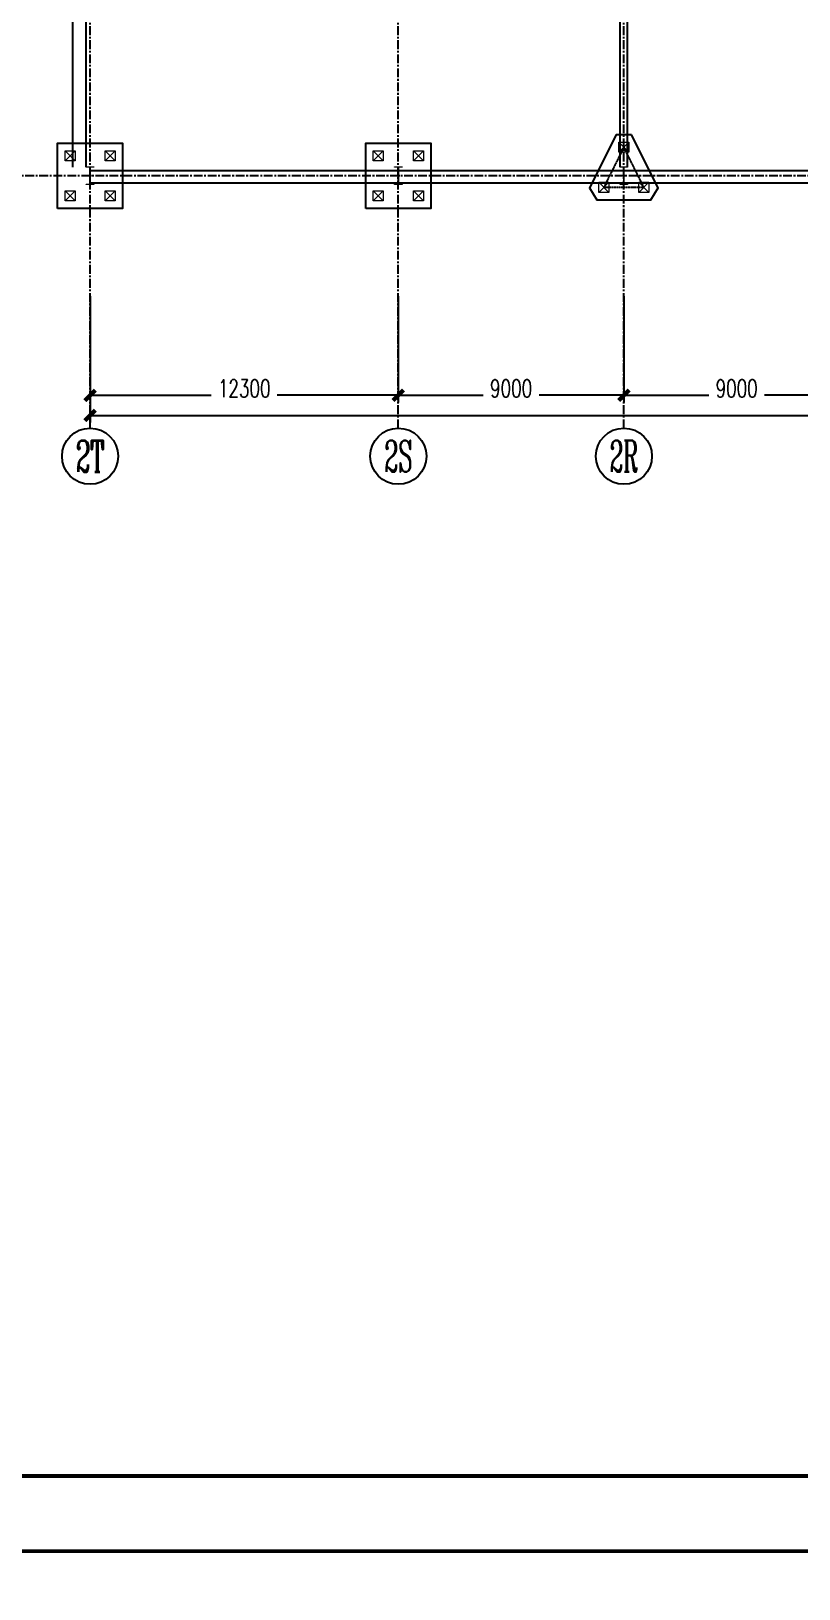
# Model space of a CAD drawing. Extents: x 782294 to 1727252, y -631030 to 17645.
# Drawn here: x 1015903 to 1046538, y -454255 to -392118 of the extents above; entities that cross this region are included whole.
import ezdxf
from ezdxf.enums import TextEntityAlignment as Align

# ---------------------------------------------------------------- set-up
doc = ezdxf.new("R2010")
doc.units = 0
doc.linetypes.add('CENTER', pattern=[2, 1.25, -0.25, 0.25, -0.25])
doc.layers.get('Defpoints').update_dxf_attribs({"color": 210})
for name, color, linetype in [('!ZN3-铝板幕墙-3', 3, 'Continuous'), ('0-cxFrame', 155, 'Continuous'), ('3符号', 3, 'Continuous'), ('DIM', 173, 'Continuous'), ('DOTE', 1, 'CENTER'), ('S-BKL', 4, 'Continuous'), ('S-DOTE1', 140, 'CENTER'), ('S-HATCH1-W', 252, 'Continuous')]:
    doc.layers.add(name, color=color, linetype=linetype)
for name, color, linetype, lineweight in [('0-cxText', 131, 'Continuous', 25), ('S-col', 2, 'Continuous', 0), ('S-zhuang', 1, 'Continuous', 0)]:
    doc.layers.add(name, color=color, linetype=linetype, lineweight=lineweight)
doc.styles.add('_TCH_AXIS', font='COMPLEX', dxfattribs={"bigfont": 'GBCBIG'})
doc.styles.add('cx_tuming', font='simhei.ttf')
doc.styles.add('cx_tuqian1', font='')
doc.styles.add('DHTEXT-1', font='romans.shx', dxfattribs={"width": 0.7, "bigfont": 'chinese.shx'})
doc.styles.add('黑体', font='simhei.ttf', dxfattribs={"height": 12})
doc.styles.get('cx_tuqian1').set_extended_font_data('SimSun')
doc.dimstyles.new('ZN280', dxfattribs={"dimscale": 280, "dimtxt": 2.5, "dimasz": 1.5, "dimexe": 1, "dimexo": 2, "dimgap": 0.9, "dimtad": 1, "dimdec": 0, "dimdsep": 46, "dimtxsty": 'DHTEXT-1', "dimblk": 'ARCHTICK', "dimcen": 2.5, "dimclrd": 173, "dimclre": 173, "dimclrt": 7, "dimazin": 2, "dimtfac": 1, "dimtdec": 0, "dimtix": 1, "dimtmove": 2, "dimatfit": 3, "dimfxl": 0, "dimarcsym": 0})

# ---------------------------------------------------------------- blocks, each defined once
blk = doc.blocks.new('TK22.A1 L(Dragon)')
at = {"layer": '0-cxFrame', "color": 7, "const_width": 0.5}
blk.add_lwpolyline([(0, 0), (-841, 0), (-841, 594), (0, 594)], close=True, dxfattribs=at)
at = {"layer": '0-cxFrame', "const_width": 0.5}
blk.add_lwpolyline([(-80, 10), (-821, 10), (-821, 584), (-80, 584)], close=True, dxfattribs=at)
at = {"style": '黑体', "flags": 4}
blk.add_attdef('图幅', text='', height=3.3, dxfattribs=at).set_placement((-40, 3), align=Align.RIGHT)
at = {"layer": '0-cxText', "flags": 4}
for tag, height, style, p in [('建设单位', 3.5, 'cx_tuming', (-45, 240)), ('项目名称', 3.5, 'cx_tuming', (-45, 210)), ('子项名称', 3.5, 'cx_tuming', (-45, 180)), ('工程编号', 3.3, 'cx_tuqian1', (-35, 165)), ('图名1', 3.5, 'cx_tuming', (-45, 87)), ('图名2', 3.5, 'cx_tuming', (-45, 79)), ('图名3', 3.5, 'cx_tuming', (-45, 71)), ('出图日期', 3.3, 'cx_tuqian1', (-39, 60)), ('专业', 3.3, 'cx_tuqian1', (-55, 52)), ('图号', 3.3, 'cx_tuqian1', (-55, 44)), ('版次', 3.3, 'cx_tuqian1', (-20, 44))]:
    blk.add_attdef(tag, text='', height=height, dxfattribs=dict(at, style=style)).set_placement(p, align=Align.MIDDLE)
at = {"layer": 'Defpoints', "color": 6, "flags": 4}
for tag, height, style, p in [('tufu', 3.3, '黑体', (-12, 12)), ('dwfname', 4, 'cx_tuqian1', (-80, 3))]:
    blk.add_attdef(tag, text='', height=height, dxfattribs=dict(at, style=style)).set_placement(p, align=Align.RIGHT)
blk = doc.blocks.new('_ArchTick')
at = {"color": 0, "linetype": 'ByBlock', "const_width": 0.4}
blk.add_lwpolyline([(-0.5, -0.5), (0.5, 0.5)], dxfattribs=at)
blk = doc.blocks.new('*D1436')
at = {"layer": 'Defpoints', "color": 0, "ltscale": 2800, "transparency": 16777216}
for p in [(0, -4250), (12300, -4250), (12300, -8759)]:
    blk.add_point(p, dxfattribs=at)
at = {"layer": 'DIM', "color": 173, "linetype": 'ByBlock', "lineweight": -2, "ltscale": 2800, "transparency": 16777216}
for p, q in [((0, -4810), (0, -9039)), ((12300, -4810), (12300, -9039)), ((0, -8759), (4836, -8759)), ((12300, -8759), (7464, -8759))]:
    blk.add_line(p, q, dxfattribs=at)
at = {"layer": 'DIM', "color": 173, "lineweight": -2, "ltscale": 2800, "transparency": 16777216, "xscale": 420, "yscale": 420, "zscale": 420, "rotation": 180}
blk.add_blockref('_ArchTick', (0, -8759), dxfattribs=at)
at = {"layer": 'DIM', "color": 173, "lineweight": -2, "ltscale": 2800, "transparency": 16777216, "xscale": 420, "yscale": 420, "zscale": 420}
blk.add_blockref('_ArchTick', (12300, -8759), dxfattribs=at)
at = {"layer": 'DIM', "color": 7, "ltscale": 2800, "transparency": 16777216, "insert": (6150, -8484), "char_height": 700, "attachment_point": 5, "style": 'DHTEXT-1'}
blk.add_mtext('12300', dxfattribs=at)
blk = doc.blocks.new('*D1437')
at = {"layer": 'Defpoints', "color": 0, "ltscale": 2800, "transparency": 16777216}
for p in [(12300, -4250), (21300, -4250), (21300, -8759)]:
    blk.add_point(p, dxfattribs=at)
at = {"layer": 'DIM', "color": 173, "linetype": 'ByBlock', "lineweight": -2, "ltscale": 2800, "transparency": 16777216}
for p, q in [((12300, -4810), (12300, -9039)), ((21300, -4810), (21300, -9039)), ((12300, -8759), (15685, -8759)), ((21300, -8759), (17915, -8759))]:
    blk.add_line(p, q, dxfattribs=at)
at = {"layer": 'DIM', "color": 173, "lineweight": -2, "ltscale": 2800, "transparency": 16777216, "xscale": 420, "yscale": 420, "zscale": 420, "rotation": 180}
blk.add_blockref('_ArchTick', (12300, -8759), dxfattribs=at)
at = {"layer": 'DIM', "color": 173, "lineweight": -2, "ltscale": 2800, "transparency": 16777216, "xscale": 420, "yscale": 420, "zscale": 420}
blk.add_blockref('_ArchTick', (21300, -8759), dxfattribs=at)
at = {"layer": 'DIM', "color": 7, "ltscale": 2800, "transparency": 16777216, "insert": (16800, -8484), "char_height": 700, "attachment_point": 5, "style": 'DHTEXT-1'}
blk.add_mtext('9000', dxfattribs=at)
blk = doc.blocks.new('*D1438')
at = {"layer": 'Defpoints', "color": 0, "ltscale": 2800, "transparency": 16777216}
for p in [(21300, -4250), (30300, -4250), (30300, -8759)]:
    blk.add_point(p, dxfattribs=at)
at = {"layer": 'DIM', "color": 173, "linetype": 'ByBlock', "lineweight": -2, "ltscale": 2800, "transparency": 16777216}
for p, q in [((21300, -4810), (21300, -9039)), ((30300, -4810), (30300, -9039)), ((21300, -8759), (24685, -8759)), ((30300, -8759), (26915, -8759))]:
    blk.add_line(p, q, dxfattribs=at)
at = {"layer": 'DIM', "color": 173, "lineweight": -2, "ltscale": 2800, "transparency": 16777216, "xscale": 420, "yscale": 420, "zscale": 420, "rotation": 180}
blk.add_blockref('_ArchTick', (21300, -8759), dxfattribs=at)
at = {"layer": 'DIM', "color": 173, "lineweight": -2, "ltscale": 2800, "transparency": 16777216, "xscale": 420, "yscale": 420, "zscale": 420}
blk.add_blockref('_ArchTick', (30300, -8759), dxfattribs=at)
at = {"layer": 'DIM', "color": 7, "ltscale": 2800, "transparency": 16777216, "insert": (25800, -8484), "char_height": 700, "attachment_point": 5, "style": 'DHTEXT-1'}
blk.add_mtext('9000', dxfattribs=at)
blk = doc.blocks.new('*D1427')
at = {"layer": 'Defpoints', "color": 0, "ltscale": 2800, "transparency": 16777216}
for p in [(0, -4350), (156300, -4350), (156300, -9559)]:
    blk.add_point(p, dxfattribs=at)
at = {"layer": 'DIM', "color": 173, "linetype": 'ByBlock', "lineweight": -2, "ltscale": 2800, "transparency": 16777216}
for p, q in [((0, -4910), (0, -9839)), ((156300, -4910), (156300, -9839)), ((0, -9559), (76553, -9559)), ((156300, -9559), (79647, -9559))]:
    blk.add_line(p, q, dxfattribs=at)
at = {"layer": 'DIM', "color": 173, "lineweight": -2, "ltscale": 2800, "transparency": 16777216, "xscale": 420, "yscale": 420, "zscale": 420, "rotation": 180}
blk.add_blockref('_ArchTick', (0, -9559), dxfattribs=at)
at = {"layer": 'DIM', "color": 173, "lineweight": -2, "ltscale": 2800, "transparency": 16777216, "xscale": 420, "yscale": 420, "zscale": 420}
blk.add_blockref('_ArchTick', (156300, -9559), dxfattribs=at)
at = {"layer": 'DIM', "color": 7, "ltscale": 2800, "transparency": 16777216, "insert": (78100, -9284), "char_height": 700, "attachment_point": 5, "style": 'DHTEXT-1'}
blk.add_mtext('156300', dxfattribs=at)
blk = doc.blocks.new('卓越-轴号')
blk.add_circle((0, 0), 4)
at = {"color": 0, "style": '_TCH_AXIS', "width": 1.041667, "flags": 8}
blk.add_attdef('A', text='', height=4.48, dxfattribs=at).set_placement((-2, -2.24), (2, -2.24), align=Align.FIT)
blk = doc.blocks.new('20250922145540')
at = {"layer": 'S-col'}
blk.add_lwpolyline([(-195790, 766820), (-195490, 766820), (-195490, 766808), (-195636, 766808), (-195636, 766132), (-195490, 766132), (-195490, 766120), (-195790, 766120), (-195790, 766132), (-195644, 766132), (-195644, 766808), (-195790, 766808)], close=True, dxfattribs=at)
blk = doc.blocks.new('S-ZHUANG-400')
at = {"layer": 'S-zhuang'}
for p, q in [((200, -200), (-200, 200)), ((-200, -200), (200, 200))]:
    blk.add_line(p, q, dxfattribs=at)
blk.add_lwpolyline([(-200, 200), (200, 200), (200, -200), (-200, -200)], close=True, dxfattribs=at)
blk = doc.blocks.new('CT3')
at = {"layer": 'S-DOTE1', "ltscale": 0.25}
for p, q in [((-101698, -257554), (-101818, -257554)), ((-101758, -257494), (-101758, -257614))]:
    blk.add_line(p, q, dxfattribs=at)
at = {"layer": 'S-DOTE1', "linetype": 'CENTER', "ltscale": 0.25}
blk.add_lwpolyline([(-100958, -258016), (-101758, -256416), (-102558, -258016)], close=True, dxfattribs=at)
at = {"layer": 'S-HATCH1-W'}
blk.add_lwpolyline([(-101449, -255916), (-102067, -255916), (-103130, -258042), (-102837, -258516), (-100680, -258516), (-100387, -258042)], close=True, dxfattribs=at)
at = {"layer": 'S-zhuang', "rotation": 90}
for p in [(-101758, -256416), (-102558, -258016), (-100958, -258016)]:
    blk.add_blockref('S-ZHUANG-400', p, dxfattribs=at)
blk = doc.blocks.new('CT4')
at = {"layer": 'S-DOTE1', "ltscale": 0.25}
for p, q in [((-99971, -169242), (-100091, -169242)), ((-100031, -169182), (-100031, -169302))]:
    blk.add_line(p, q, dxfattribs=at)
at = {"layer": 'S-HATCH1-W'}
blk.add_lwpolyline([(-101331, -170542), (-101331, -167942), (-98731, -167942), (-98731, -170542)], close=True, dxfattribs=at)
at = {"layer": 'S-zhuang', "rotation": 90}
for p in [(-100831, -168442), (-99231, -168442), (-100831, -170042), (-99231, -170042)]:
    blk.add_blockref('S-ZHUANG-400', p, dxfattribs=at)
blk = doc.blocks.new('A$C8df6222d')
at = {"layer": 'S-BKL'}
for p, q in [((21150, 338), (21150, 74100)), ((-700, 16911), (-700, 338)), ((-150, 338), (-150, 16848)), ((156304, -300), (-4, -300))]:
    blk.add_line(p, q, dxfattribs=at)
for points in [[(21450, 338), (21450, 74100)], [(156304, 200), (-4, 200)]]:
    blk.add_lwpolyline(points, dxfattribs=at)
for p in [(195640, -766470), (207940, -766470), (216940, -766470)]:
    blk.add_blockref('20250922145540', p)
at = {"layer": 'S-zhuang'}
for name, p in [('CT4', (100031, 169242)), ('CT4', (112331, 169242)), ('CT3', (123058, 257554))]:
    blk.add_blockref(name, p, dxfattribs=at)
blk = doc.blocks.new('20250821100646')
at = {"layer": 'DOTE', "ltscale": 280}
for p, q in [((0, -10067.4), (0, 92720)), ((12300, -10067.4), (12300, 92720)), ((21300, -10067.4), (21300, 92720)), ((165204.2, 0), (-11095.8, 0))]:
    blk.add_line(p, q, dxfattribs=at)
at = {"layer": '3符号', "color": 7}
ref = blk.add_blockref('卓越-轴号', (0, -11187.4), dxfattribs=dict(at, xscale=280, yscale=280, zscale=280))
ref.add_attrib('A', '2T', dxfattribs={"layer": '0', "color": 0, "height": 1254.4, "style": '_TCH_AXIS', "width": 0.535714}).set_placement((-560, -11814.6), (560, -11814.6), align=Align.FIT)
ref = blk.add_blockref('卓越-轴号', (12300, -11187.4), dxfattribs=dict(at, xscale=280, yscale=280, zscale=280))
ref.add_attrib('A', '2S', dxfattribs={"layer": '0', "color": 0, "height": 1254.4, "style": '_TCH_AXIS', "width": 0.551471}).set_placement((11740, -11814.6), (12860, -11814.6), align=Align.FIT)
ref = blk.add_blockref('卓越-轴号', (21300, -11187.4), dxfattribs=dict(at, xscale=280, yscale=280, zscale=280))
ref.add_attrib('A', '2R', dxfattribs={"layer": '0', "color": 0, "height": 1254.4, "style": '_TCH_AXIS', "width": 0.493421}).set_placement((20740, -11814.6), (21860, -11814.6), align=Align.FIT)
at = {"layer": 'DIM', "ltscale": 2800}
for base, p1, p2, picture, middle in [((12300, -8758.7), (0, -4250), (12300, -4250), '*D1436', (6150, -8483.7)), ((21300, -8758.7), (12300, -4250), (21300, -4250), '*D1437', (16800, -8483.7)), ((30300, -8758.7), (21300, -4250), (30300, -4250), '*D1438', (25800, -8483.7)), ((156300, -9558.7), (0, -4350), (156300, -4350), '*D1427', (78100, -9283.7))]:
    dim = blk.add_linear_dim(base=base, p1=p1, p2=p2, angle=0, dimstyle='ZN280', dxfattribs=at)
    dim.commit()
    dim.dimension.update_dxf_attribs({"geometry": picture, "text_midpoint": middle, "dimtype": 129})

msp = doc.modelspace()

# ---------------------------------------------------------------- block references
at = {"layer": '!ZN3-铝板幕墙-3', "ltscale": 1750}
msp.add_blockref('A$C8df6222d', (1018254.9, -397885.7), dxfattribs=at)
at = {"layer": '0-cxFrame', "xscale": 300, "yscale": 300, "zscale": 300}
for p in [(1222576.7, -452755.4), (1222576.7, -630955.4)]:
    msp.add_blockref('TK22.A1 L(Dragon)', p, dxfattribs=at)
at = {"layer": 'DIM', "ltscale": 1500}
msp.add_blockref('20250821100646', (1018254.9, -397885.7), dxfattribs=at)

doc.saveas('drawing.dxf')
